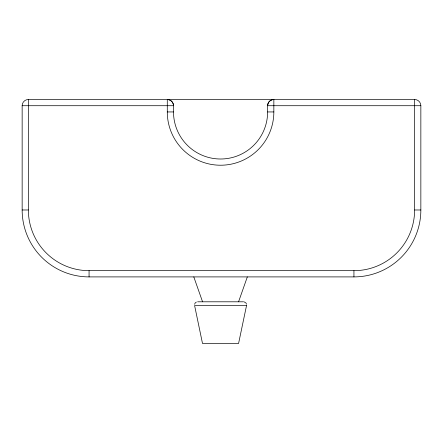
<?xml version="1.0" encoding="UTF-8"?>
<svg xmlns="http://www.w3.org/2000/svg" width="443" height="443" viewBox="0 0 443 443"><rect width="100%" height="100%" fill="white"/><g stroke="black" fill="none" stroke-linecap="round" stroke-linejoin="round"><path stroke-width="0.66" d="M194.588 304.247L195.213 302.951L196.354 302.071M247.332 276.903L238.567 301.799M273.852 99.492C270.523 99.409 267.539 102.394 267.627 105.716L267.627 111.941A47.058 47.058 0 0 1 220.564 159.004A47.058 47.058 0 0 1 173.506 111.941L173.506 105.716C173.59 102.394 170.61 99.409 167.282 99.492L167.282 111.941A53.271 53.271 0 0 0 220.575 165.222A53.271 53.271 0 0 0 273.846 111.941L273.852 99.492A6.224 6.224 0 0 0 267.627 105.716L420.85 105.716L420.85 209.982A66.915 66.915 0 0 1 353.935 276.903L89.065 276.903A66.915 66.915 0 0 1 22.15 209.982L22.15 105.716A6.224 6.224 0 0 1 28.374 99.492L414.626 99.492A6.224 6.224 0 0 1 420.85 105.716M22.15 105.716L173.506 105.716A6.224 6.224 0 0 0 167.282 99.492M167.282 111.941L173.506 111.941M267.627 111.941L273.852 111.941M22.15 209.982L28.374 209.982A60.602 60.602 0 0 0 46.161 252.892A60.602 60.602 0 0 0 89.065 270.662L353.935 270.679A60.674 60.674 0 0 0 414.615 209.982L414.626 99.492M414.626 209.982L420.85 209.982M197.628 301.799L243.5 301.799M244.132 301.866L245.92 302.951L246.546 304.247M202.567 301.799L193.801 276.903M353.935 270.679L353.935 276.903M89.065 270.679L89.065 276.903M28.374 99.492L28.374 209.982M246.535 305.548L238.567 343.508L202.512 343.508L194.599 305.548L246.552 305.548"/></g></svg>
